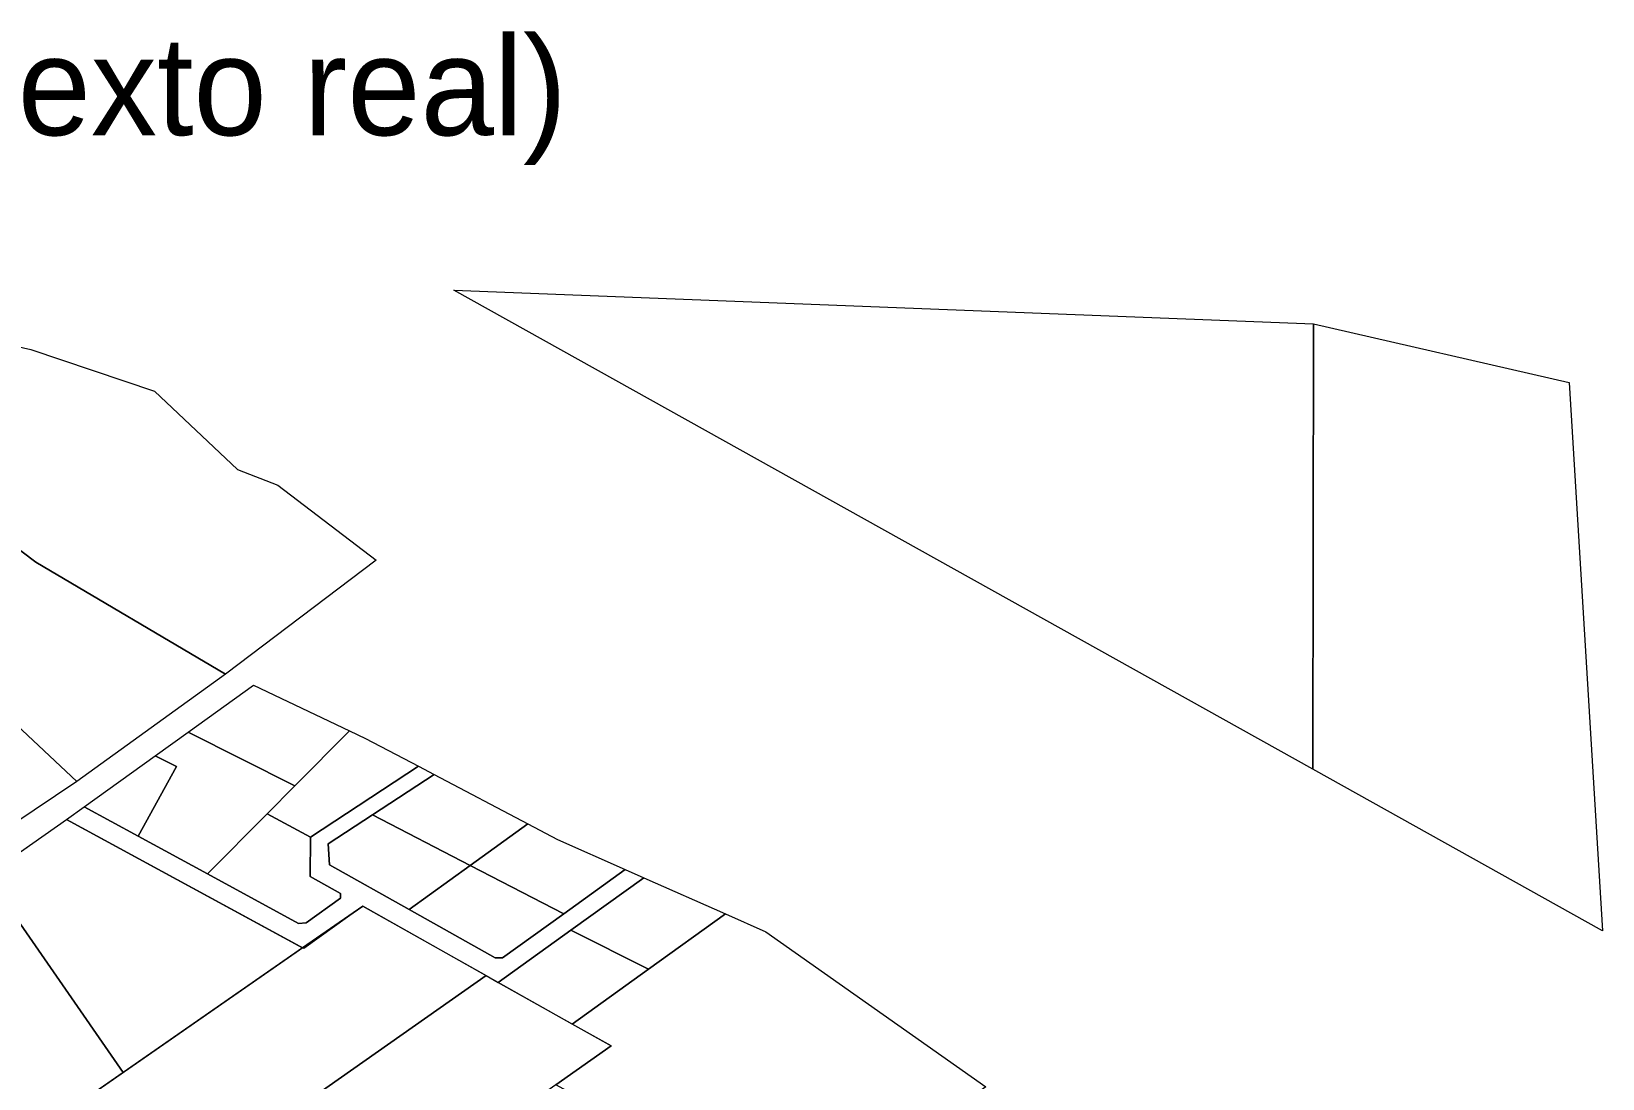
# Model space of a CAD drawing. Header units: metres. Extents: x 3873 to 16340, y -5213 to 3289.
# Drawn here: x 5437 to 6154, y 2559 to 3037 of the extents above; entities that cross this region are included whole.
import ezdxf

# ---------------------------------------------------------------- set-up
doc = ezdxf.new("R2010")
doc.units = ezdxf.units.M
for name, color, linetype, lineweight, plot in [('CONTEXTO-MANZANAS', 8, 'Continuous', 0, False), ('CONTEXTO-PARCELAS', 9, 'Continuous', 0, False), ('TEXTO', 7, 'Continuous', 0, False)]:
    doc.layers.add(name, color=color, linetype=linetype, lineweight=lineweight, plot=plot)

msp = doc.modelspace()

# ---------------------------------------------------------------- linework, layer by layer
at = {"layer": 'CONTEXTO-MANZANAS'}
msp.add_lwpolyline([(5538.32, 2738.86), (5582.16, 2718.1), (5589.46, 2714.64), (5613.71, 2701.86), (5620.78, 2698.13), (5663.63, 2675.55), (5677.1, 2668.45), (5708.06, 2654.75), (5716.58, 2651), (5753.8, 2634.54), (5718.73, 2609.29), (5683.77, 2584.12), (5650.09, 2603.14), (5588.26, 2638.05), (5561.36, 2618.69), (5452.96, 2677.54), (5460.99, 2683.3), (5493.42, 2706.61), (5508.51, 2717.45), (5538.32, 2738.86)], dxfattribs=at)
at = {"layer": 'CONTEXTO-PARCELAS'}
for points in [[(5457.57, 2694.88), (5350.2, 2795.65), (5289.3, 2850.79), (5219.72, 2913.83), (5255.33, 2931.81), (5309.61, 2899.08), (5319.96, 2893.03), (5358.73, 2855.68), (5438.96, 2795.04), (5525.59, 2743.96), (5457.57, 2694.88)], [(5457.57, 2694.88), (5350.2, 2795.65), (5289.3, 2850.79), (5219.72, 2913.83), (5255.33, 2931.81), (5309.61, 2899.08), (5319.96, 2893.03), (5358.73, 2855.68), (5438.96, 2795.04), (5525.59, 2743.96), (5457.57, 2694.88)], [(5525.59, 2743.96), (5438.96, 2795.04), (5358.73, 2855.68), (5319.96, 2893.03), (5360.37, 2921.63), (5395.59, 2901.49), (5436.69, 2892.18), (5493.14, 2873.15), (5530.97, 2837.4), (5549.47, 2830.27), (5594.27, 2796.02), (5525.59, 2743.96)], [(5525.59, 2743.96), (5438.96, 2795.04), (5358.73, 2855.68), (5319.96, 2893.03), (5360.37, 2921.63), (5395.59, 2901.49), (5436.69, 2892.18), (5493.14, 2873.15), (5530.97, 2837.4), (5549.47, 2830.27), (5594.27, 2796.02), (5525.59, 2743.96)], [(5629.73, 2919.31), (6022.4, 2903.92), (6022.03, 2700.54), (5629.73, 2919.31)], [(5629.73, 2919.31), (6022.4, 2903.92), (6022.03, 2700.54), (5629.73, 2919.31)], [(6022.4, 2903.92), (6139.08, 2877.12), (6154.38, 2626.74), (6022.03, 2700.54), (6022.4, 2903.92)], [(6022.4, 2903.92), (6139.08, 2877.12), (6154.38, 2626.74), (6022.03, 2700.54), (6022.4, 2903.92)], [(5457.57, 2694.88), (5399.47, 2656.02), (5317.92, 2773.14), (5350.2, 2795.65), (5457.57, 2694.88)], [(5457.57, 2694.88), (5399.47, 2656.02), (5317.92, 2773.14), (5350.2, 2795.65), (5457.57, 2694.88)], [(5557.13, 2692.88), (5508.51, 2717.45), (5538.32, 2738.86), (5582.16, 2718.1), (5557.13, 2692.88)], [(5557.13, 2692.88), (5508.51, 2717.45), (5538.32, 2738.86), (5582.16, 2718.1), (5557.13, 2692.88)], [(5508.51, 2717.45), (5557.13, 2692.88), (5544.5, 2680.19), (5517.26, 2652.75), (5485.6, 2669.94), (5503.11, 2701.77), (5493.42, 2706.61), (5508.51, 2717.45)], [(5508.51, 2717.45), (5557.13, 2692.88), (5544.5, 2680.19), (5517.26, 2652.75), (5485.6, 2669.94), (5503.11, 2701.77), (5493.42, 2706.61), (5508.51, 2717.45)], [(5582.16, 2718.1), (5589.46, 2714.64), (5613.71, 2701.86), (5564.42, 2669.58), (5544.5, 2680.19), (5557.13, 2692.88), (5582.16, 2718.1)], [(5582.16, 2718.1), (5589.46, 2714.64), (5613.71, 2701.86), (5564.42, 2669.58), (5544.5, 2680.19), (5557.13, 2692.88), (5582.16, 2718.1)], [(5485.6, 2669.94), (5460.99, 2683.31), (5493.42, 2706.61), (5503.11, 2701.77), (5485.6, 2669.94)], [(5485.6, 2669.94), (5460.99, 2683.31), (5493.42, 2706.61), (5503.11, 2701.77), (5485.6, 2669.94)], [(5460.99, 2683.31), (5485.6, 2669.94), (5517.26, 2652.75), (5558.94, 2630.12), (5562.32, 2630.34), (5578.1, 2641.7), (5577.97, 2643.86), (5564.2, 2651.63), (5564.42, 2669.58), (5613.71, 2701.86), (5620.78, 2698.13), (5592.6, 2679.67), (5572.44, 2666.46), (5572.97, 2656.9), (5609.36, 2636.44), (5648.65, 2614.36), (5652.02, 2614.38), (5679.98, 2634.53), (5708.06, 2654.75), (5716.58, 2651), (5683.3, 2627.04), (5650.1, 2603.15), (5588.26, 2638.05), (5560.67, 2619.06), (5452.96, 2677.54), (5460.99, 2683.31)], [(5460.99, 2683.31), (5485.6, 2669.94), (5517.26, 2652.75), (5558.94, 2630.12), (5562.32, 2630.34), (5578.1, 2641.7), (5577.97, 2643.86), (5564.2, 2651.63), (5564.42, 2669.58), (5613.71, 2701.86), (5620.78, 2698.13), (5592.6, 2679.67), (5572.44, 2666.46), (5572.97, 2656.9), (5609.36, 2636.44), (5648.65, 2614.36), (5652.02, 2614.38), (5679.98, 2634.53), (5708.06, 2654.75), (5716.58, 2651), (5683.3, 2627.04), (5650.1, 2603.15), (5588.26, 2638.05), (5560.67, 2619.06), (5452.96, 2677.54), (5460.99, 2683.31)], [(5620.78, 2698.13), (5663.63, 2675.55), (5637.31, 2656.58), (5592.6, 2679.67), (5620.78, 2698.13)], [(5620.78, 2698.13), (5663.63, 2675.55), (5637.31, 2656.58), (5592.6, 2679.67), (5620.78, 2698.13)], [(5452.96, 2677.54), (5560.67, 2619.06), (5478.76, 2562.14), (5416.32, 2651.97), (5452.96, 2677.54)], [(5452.96, 2677.54), (5560.67, 2619.06), (5478.76, 2562.14), (5416.32, 2651.97), (5452.96, 2677.54)], [(5544.5, 2680.19), (5564.42, 2669.58), (5564.2, 2651.63), (5577.97, 2643.86), (5578.1, 2641.7), (5562.32, 2630.34), (5558.94, 2630.12), (5517.26, 2652.75), (5544.5, 2680.19)], [(5544.5, 2680.19), (5564.42, 2669.58), (5564.2, 2651.63), (5577.97, 2643.86), (5578.1, 2641.7), (5562.32, 2630.34), (5558.94, 2630.12), (5517.26, 2652.75), (5544.5, 2680.19)], [(5592.6, 2679.67), (5637.31, 2656.58), (5609.36, 2636.44), (5572.97, 2656.9), (5572.44, 2666.46), (5592.6, 2679.67)], [(5592.6, 2679.67), (5637.31, 2656.58), (5609.36, 2636.44), (5572.97, 2656.9), (5572.44, 2666.46), (5592.6, 2679.67)], [(5663.63, 2675.55), (5677.1, 2668.45), (5708.06, 2654.75), (5679.98, 2634.53), (5637.31, 2656.58), (5663.63, 2675.55)], [(5663.63, 2675.55), (5677.1, 2668.45), (5708.06, 2654.75), (5679.98, 2634.53), (5637.31, 2656.58), (5663.63, 2675.55)], [(5637.31, 2656.58), (5679.98, 2634.53), (5652.02, 2614.38), (5648.65, 2614.36), (5609.36, 2636.44), (5637.31, 2656.58)], [(5637.31, 2656.58), (5679.98, 2634.53), (5652.02, 2614.38), (5648.65, 2614.36), (5609.36, 2636.44), (5637.31, 2656.58)], [(5416.32, 2651.97), (5478.76, 2562.14), (5420.74, 2521.82), (5358.84, 2612.02), (5416.32, 2651.97)], [(5416.32, 2651.97), (5478.76, 2562.14), (5420.74, 2521.82), (5358.84, 2612.02), (5416.32, 2651.97)], [(5716.58, 2651), (5753.8, 2634.54), (5718.73, 2609.29), (5683.3, 2627.04), (5716.58, 2651)], [(5716.58, 2651), (5753.8, 2634.54), (5718.73, 2609.29), (5683.3, 2627.04), (5716.58, 2651)], [(5420.74, 2521.82), (5561.28, 2619.48), (5588.26, 2638.05), (5644.5, 2606.31), (5454.52, 2472.88), (5420.74, 2521.82)], [(5420.74, 2521.82), (5561.28, 2619.48), (5588.26, 2638.05), (5644.5, 2606.31), (5454.52, 2472.88), (5420.74, 2521.82)], [(5872.68, 2555.5), (5789.02, 2495.41), (5679.98, 2554.43), (5676.33, 2556.45), (5701.58, 2574.26), (5683.88, 2584.2), (5718.73, 2609.29), (5753.8, 2634.54), (5772.3, 2626.25), (5872.68, 2555.5)], [(5872.68, 2555.5), (5789.02, 2495.41), (5679.98, 2554.43), (5676.33, 2556.45), (5701.58, 2574.26), (5683.88, 2584.2), (5718.73, 2609.29), (5753.8, 2634.54), (5772.3, 2626.25), (5872.68, 2555.5)], [(5683.3, 2627.04), (5718.73, 2609.29), (5683.88, 2584.2), (5650.1, 2603.15), (5683.3, 2627.04)], [(5683.3, 2627.04), (5718.73, 2609.29), (5683.88, 2584.2), (5650.1, 2603.15), (5683.3, 2627.04)], [(5454.52, 2472.88), (5644.5, 2606.31), (5650.1, 2603.15), (5701.58, 2574.26), (5488.66, 2424.12), (5454.52, 2472.88)], [(5454.52, 2472.88), (5644.5, 2606.31), (5650.1, 2603.15), (5701.58, 2574.26), (5488.66, 2424.12), (5454.52, 2472.88)]]:
    msp.add_lwpolyline(points, dxfattribs=at)

# ---------------------------------------------------------------- texts
at = {"layer": 'TEXTO'}
msp.add_text('E03 COSTURA DE DOS TRAMAS (sobre contexto real)', height=45, dxfattribs=at).set_placement((4180, 2990))

doc.saveas('drawing.dxf')
